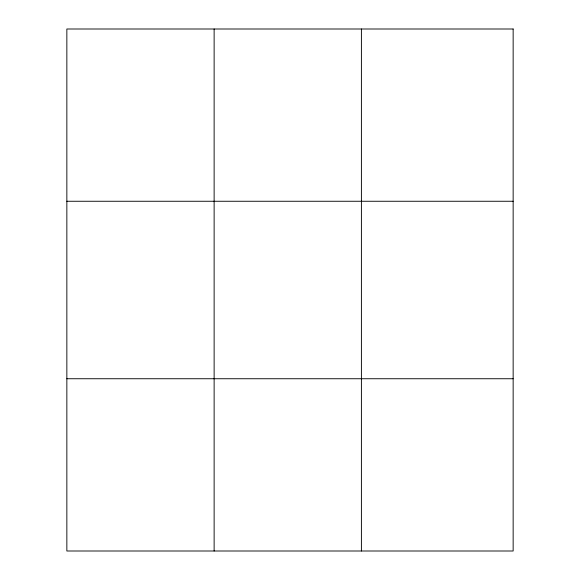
<?xml version="1.0" encoding="UTF-8"?>
<svg xmlns="http://www.w3.org/2000/svg" width="580" height="580" viewBox="0 0 580 580"><rect width="100%" height="100%" fill="white"/><g stroke="black" fill="none" stroke-linecap="round" stroke-linejoin="round"><path stroke-width="0.87" d="M214.129 551L214.129 29M361.405 551L361.405 29M66.852 201.26L513.148 201.26M66.852 378.74L513.148 378.74M513.148 29L513.148 551L66.852 551L66.852 29L513.148 29"/></g></svg>
